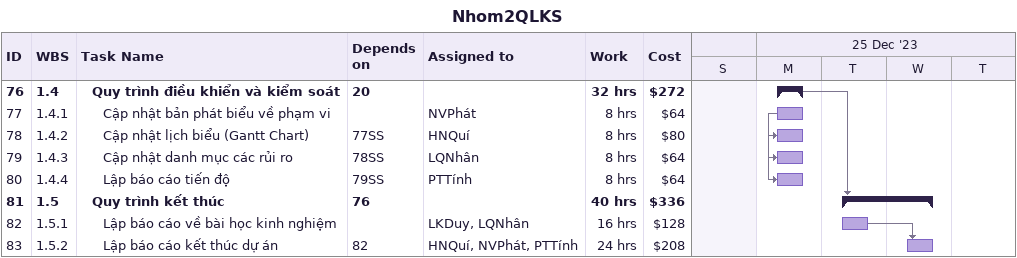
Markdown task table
Nhom2QLKS

| ID | WBS | Task | Start | Finish | Predecessors | Resources | Work (h) | Cost ($) |
|---|---|---|---|---|---|---|---|---|
| 76 | 1.4 | **Quy trình điều khiển và kiểm soát** | 2023-12-25 | 2023-12-25 | 20 |  | 32 | 272 |
| 77 | 1.4.1 | Cập nhật bản phát biểu về phạm vi | 2023-12-25 | 2023-12-25 |  | NVPhát | 8 | 64 |
| 78 | 1.4.2 | Cập nhật lịch biểu (Gantt Chart) | 2023-12-25 | 2023-12-25 | 77SS | HNQuí | 8 | 80 |
| 79 | 1.4.3 | Cập nhật danh mục các rủi ro | 2023-12-25 | 2023-12-25 | 78SS | LQNhân | 8 | 64 |
| 80 | 1.4.4 | Lập báo cáo tiến độ | 2023-12-25 | 2023-12-25 | 79SS | PTTính | 8 | 64 |
| 81 | 1.5 | **Quy trình kết thúc** | 2023-12-26 | 2023-12-27 | 76 |  | 40 | 336 |
| 82 | 1.5.1 | Lập báo cáo về bài học kinh nghiệm | 2023-12-26 | 2023-12-26 |  | LKDuy, LQNhân | 16 | 128 |
| 83 | 1.5.2 | Lập báo cáo kết thúc dự án | 2023-12-27 | 2023-12-27 | 82 | HNQuí, NVPhát, PTTính | 24 | 208 |
